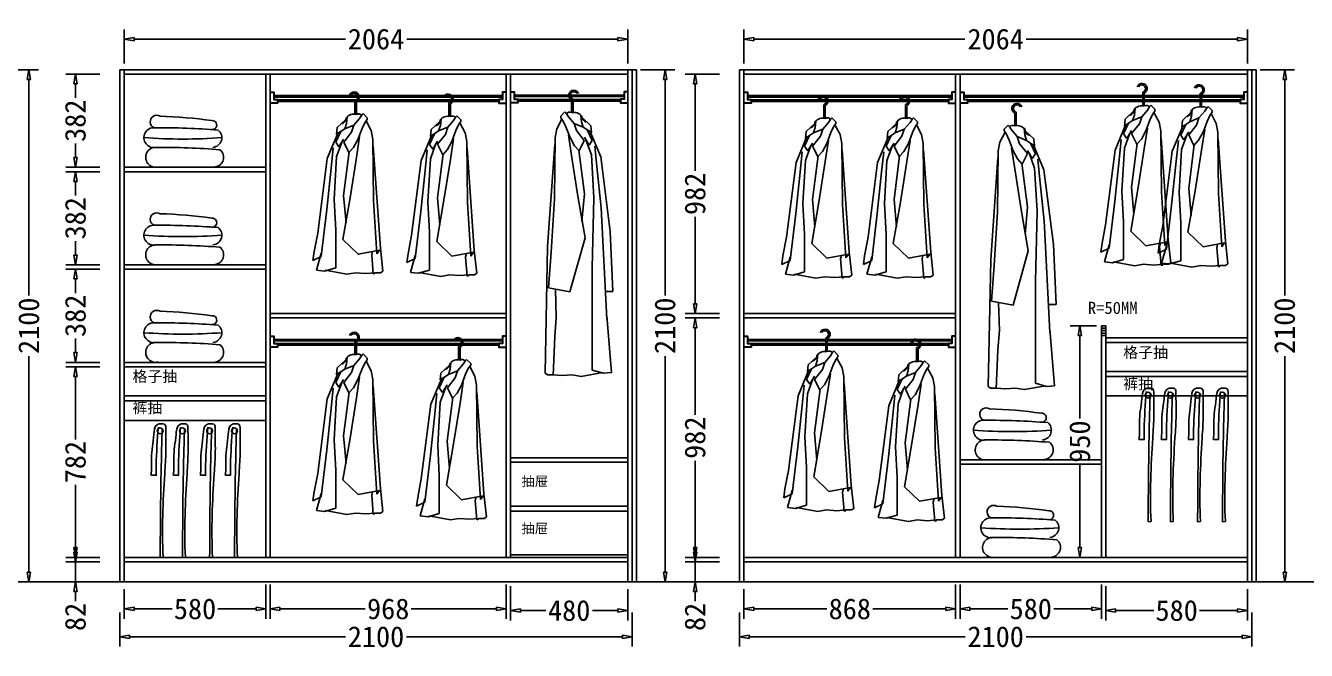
# Model space of a CAD drawing. Header units: millimetres. Extents: x 304407 to 361076, y -1262425 to -1203358.
# Drawn here: x 322080 to 327331, y -1225863 to -1223301 of the extents above; entities that cross this region are included whole.
import ezdxf

# ---------------------------------------------------------------- set-up
doc = ezdxf.new("R2010")
doc.units = ezdxf.units.MM
doc.header["$LTSCALE"] = 20
doc.layers.get('Defpoints').update_dxf_attribs({"color": 250})
for name, color, linetype in [('4', 1, 'Continuous'), ('6', 6, 'Continuous'), ('8', 8, 'Continuous'), ('LAYER10', 11, 'Continuous'), ('LAYER8', 11, 'Continuous'), ('图层3', 4, 'Continuous'), ('墙体', 40, 'Continuous')]:
    doc.layers.add(name, color=color, linetype=linetype)
doc.styles.get("Standard").update_dxf_attribs({"font": 'SimSun.ttf', "height": 85})
doc.styles.add('text', font='SimSun.ttf', dxfattribs={"height": 85})
doc.dimstyles.new('周文晶', dxfattribs={"dimtxt": 70, "dimasz": 40, "dimexe": 40, "dimexo": 30, "dimgap": 10, "dimtad": 0, "dimdec": 0, "dimtxsty": 'Standard', "dimblk": 'CLOSEDBLANK', "dimcen": 200, "dimclrd": 256, "dimclre": 256, "dimadec": 0, "dimazin": 0, "dimtfac": 1, "dimtdec": 0, "dimtmove": 0, "dimatfit": 3, "dimldrblk": 'CLOSEDBLANK', "dimfxl": 100, "dimfxlon": 1, "dimarcsym": 0})

# ---------------------------------------------------------------- blocks, each defined once
blk = doc.blocks.new('_ClosedBlank')
at = {"color": 0, "linetype": 'ByBlock', "lineweight": -2}
for p, q in [((-1, 0.17), (0, 0)), ((-1, 0.17), (-1, -0.17)), ((0, 0), (-1, -0.17))]:
    blk.add_line(p, q, dxfattribs=at)
blk = doc.blocks.new('*D774')
at = {"lineweight": -2, "transparency": 16777216}
for p, q in [((323064.6, -1225593.3), (323064.6, -1225733.3)), ((322484.6, -1225611.8), (322484.6, -1225733.3)), ((322524.6, -1225693.3), (322680.5, -1225693.3)), ((323024.6, -1225693.3), (322868.7, -1225693.3))]:
    blk.add_line(p, q, dxfattribs=at)
at = {"layer": 'Defpoints', "color": 0, "transparency": 16777216}
for p in [(323064.6, -1225481.8), (322484.6, -1225581.8), (323064.6, -1225693.3)]:
    blk.add_point(p, dxfattribs=at)
at = {"lineweight": -2, "transparency": 16777216, "xscale": 40, "yscale": 40, "zscale": 40, "rotation": 180}
blk.add_blockref('_ClosedBlank', (322484.6, -1225693.3), dxfattribs=at)
at = {"lineweight": -2, "transparency": 16777216, "xscale": 40, "yscale": 40, "zscale": 40}
blk.add_blockref('_ClosedBlank', (323064.6, -1225693.3), dxfattribs=at)
at = {"color": 0, "transparency": 16777216, "insert": (322774.6, -1225693.3), "char_height": 85, "attachment_point": 5}
blk.add_mtext('580', dxfattribs=at)
blk = doc.blocks.new('*D775')
at = {"lineweight": -2, "transparency": 16777216}
for p, q in [((323082.6, -1225593.3), (323082.6, -1225733.3)), ((324050.6, -1225593.3), (324050.6, -1225733.3)), ((323122.6, -1225693.3), (323472.1, -1225693.3)), ((324010.6, -1225693.3), (323661.1, -1225693.3))]:
    blk.add_line(p, q, dxfattribs=at)
at = {"layer": 'Defpoints', "color": 0, "transparency": 16777216}
for p in [(323082.6, -1223499.8), (324050.6, -1225481.8), (324050.6, -1225693.3)]:
    blk.add_point(p, dxfattribs=at)
at = {"lineweight": -2, "transparency": 16777216, "xscale": 40, "yscale": 40, "zscale": 40, "rotation": 180}
blk.add_blockref('_ClosedBlank', (323082.6, -1225693.3), dxfattribs=at)
at = {"lineweight": -2, "transparency": 16777216, "xscale": 40, "yscale": 40, "zscale": 40}
blk.add_blockref('_ClosedBlank', (324050.6, -1225693.3), dxfattribs=at)
at = {"color": 0, "transparency": 16777216, "insert": (323566.6, -1225693.3), "char_height": 85, "attachment_point": 5}
blk.add_mtext('968', dxfattribs=at)
blk = doc.blocks.new('*D776')
at = {"lineweight": -2, "transparency": 16777216}
for p, q in [((322484.6, -1223456.4), (322484.6, -1223316.4)), ((324548.6, -1223456.4), (324548.6, -1223316.4)), ((322524.6, -1223356.4), (323390.9, -1223356.4)), ((324508.6, -1223356.4), (323642.3, -1223356.4))]:
    blk.add_line(p, q, dxfattribs=at)
at = {"layer": 'Defpoints', "color": 0, "transparency": 16777216}
for p in [(324548.6, -1223356.4), (322484.6, -1223499.8), (324548.6, -1223499.8)]:
    blk.add_point(p, dxfattribs=at)
at = {"lineweight": -2, "transparency": 16777216, "xscale": 40, "yscale": 40, "zscale": 40, "rotation": 180}
blk.add_blockref('_ClosedBlank', (322484.6, -1223356.4), dxfattribs=at)
at = {"lineweight": -2, "transparency": 16777216, "xscale": 40, "yscale": 40, "zscale": 40}
blk.add_blockref('_ClosedBlank', (324548.6, -1223356.4), dxfattribs=at)
at = {"color": 0, "transparency": 16777216, "insert": (323516.6, -1223356.4), "char_height": 85, "attachment_point": 5}
blk.add_mtext('2064', dxfattribs=at)
blk = doc.blocks.new('*D777')
at = {"lineweight": -2, "transparency": 16777216}
for p, q in [((322466.6, -1225707.4), (322466.6, -1225847.4)), ((324566.6, -1225707.4), (324566.6, -1225847.4)), ((322506.6, -1225807.4), (323391.8, -1225807.4)), ((324526.6, -1225807.4), (323641.3, -1225807.4))]:
    blk.add_line(p, q, dxfattribs=at)
at = {"layer": 'Defpoints', "color": 0, "transparency": 16777216}
for p in [(322466.6, -1225581.8), (324566.6, -1225581.8), (324566.6, -1225807.4)]:
    blk.add_point(p, dxfattribs=at)
at = {"lineweight": -2, "transparency": 16777216, "xscale": 40, "yscale": 40, "zscale": 40, "rotation": 180}
blk.add_blockref('_ClosedBlank', (322466.6, -1225807.4), dxfattribs=at)
at = {"lineweight": -2, "transparency": 16777216, "xscale": 40, "yscale": 40, "zscale": 40}
blk.add_blockref('_ClosedBlank', (324566.6, -1225807.4), dxfattribs=at)
at = {"color": 0, "transparency": 16777216, "insert": (323516.6, -1225807.4), "char_height": 85, "attachment_point": 5}
blk.add_mtext('2100', dxfattribs=at)
blk = doc.blocks.new('*D778')
at = {"lineweight": -2, "transparency": 16777216}
for p, q in [((322284.3, -1225459.8), (322284.3, -1225419.8)), ((322384.3, -1225499.8), (322244.3, -1225499.8)), ((322284.3, -1225499.8), (322284.3, -1225581.8)), ((322384.3, -1225581.8), (322244.3, -1225581.8)), ((322284.3, -1225621.8), (322284.3, -1225661.8))]:
    blk.add_line(p, q, dxfattribs=at)
at = {"layer": 'Defpoints', "color": 0, "transparency": 16777216}
for p in [(322284.3, -1225499.8), (322484.6, -1225499.8), (322466.6, -1225581.8)]:
    blk.add_point(p, dxfattribs=at)
at = {"lineweight": -2, "transparency": 16777216, "xscale": 40, "yscale": 40, "zscale": 40}
for p, rotation in [((322284.3, -1225499.8), 270), ((322284.3, -1225581.8), 90)]:
    blk.add_blockref('_ClosedBlank', p, dxfattribs=dict(at, rotation=rotation))
at = {"color": 0, "transparency": 16777216, "insert": (322284.3, -1225725.9), "char_height": 85, "attachment_point": 5, "rotation": 90}
blk.add_mtext('82', dxfattribs=at)
blk = doc.blocks.new('*D779')
at = {"lineweight": -2, "transparency": 16777216}
for p, q in [((322384.3, -1224699.8), (322244.3, -1224699.8)), ((322284.3, -1224739.8), (322284.3, -1224997.7)), ((322284.3, -1225441.8), (322284.3, -1225183.9)), ((322384.3, -1225481.8), (322244.3, -1225481.8))]:
    blk.add_line(p, q, dxfattribs=at)
at = {"layer": 'Defpoints', "color": 0, "transparency": 16777216}
for p in [(322284.3, -1224699.8), (322484.6, -1224699.8), (322484.6, -1225481.8)]:
    blk.add_point(p, dxfattribs=at)
at = {"lineweight": -2, "transparency": 16777216, "xscale": 40, "yscale": 40, "zscale": 40}
for p, rotation in [((322284.3, -1224699.8), 90), ((322284.3, -1225481.8), 270)]:
    blk.add_blockref('_ClosedBlank', p, dxfattribs=dict(at, rotation=rotation))
at = {"color": 0, "transparency": 16777216, "insert": (322284.3, -1225090.8), "char_height": 85, "attachment_point": 5, "rotation": 90}
blk.add_mtext('782', dxfattribs=at)
blk = doc.blocks.new('*D780')
at = {"lineweight": -2, "transparency": 16777216}
for p, q in [((322384.3, -1224299.8), (322244.3, -1224299.8)), ((322284.3, -1224339.8), (322284.3, -1224397.4)), ((322284.3, -1224641.8), (322284.3, -1224584.1)), ((322384.3, -1224681.8), (322244.3, -1224681.8))]:
    blk.add_line(p, q, dxfattribs=at)
at = {"layer": 'Defpoints', "color": 0, "transparency": 16777216}
for p in [(322284.3, -1224299.8), (322484.6, -1224299.8), (322484.6, -1224681.8)]:
    blk.add_point(p, dxfattribs=at)
at = {"lineweight": -2, "transparency": 16777216, "xscale": 40, "yscale": 40, "zscale": 40}
for p, rotation in [((322284.3, -1224299.8), 90), ((322284.3, -1224681.8), 270)]:
    blk.add_blockref('_ClosedBlank', p, dxfattribs=dict(at, rotation=rotation))
at = {"color": 0, "transparency": 16777216, "insert": (322284.3, -1224490.8), "char_height": 85, "attachment_point": 5, "rotation": 90}
blk.add_mtext('382', dxfattribs=at)
blk = doc.blocks.new('*D781')
at = {"lineweight": -2, "transparency": 16777216}
for p, q in [((322384.3, -1223899.8), (322244.3, -1223899.8)), ((322284.3, -1223939.8), (322284.3, -1223997.4)), ((322284.3, -1224241.8), (322284.3, -1224184.1)), ((322384.3, -1224281.8), (322244.3, -1224281.8))]:
    blk.add_line(p, q, dxfattribs=at)
at = {"layer": 'Defpoints', "color": 0, "transparency": 16777216}
for p in [(322284.3, -1223899.8), (322484.6, -1223899.8), (322484.6, -1224281.8)]:
    blk.add_point(p, dxfattribs=at)
at = {"lineweight": -2, "transparency": 16777216, "xscale": 40, "yscale": 40, "zscale": 40}
for p, rotation in [((322284.3, -1223899.8), 90), ((322284.3, -1224281.8), 270)]:
    blk.add_blockref('_ClosedBlank', p, dxfattribs=dict(at, rotation=rotation))
at = {"color": 0, "transparency": 16777216, "insert": (322284.3, -1224090.8), "char_height": 85, "attachment_point": 5, "rotation": 90}
blk.add_mtext('382', dxfattribs=at)
blk = doc.blocks.new('*D782')
at = {"lineweight": -2, "transparency": 16777216}
for p, q in [((322384.3, -1223499.8), (322244.3, -1223499.8)), ((322284.3, -1223539.8), (322284.3, -1223597.4)), ((322284.3, -1223841.8), (322284.3, -1223784.1)), ((322384.3, -1223881.8), (322244.3, -1223881.8))]:
    blk.add_line(p, q, dxfattribs=at)
at = {"layer": 'Defpoints', "color": 0, "transparency": 16777216}
for p in [(322284.3, -1223499.8), (322484.6, -1223499.8), (322484.6, -1223881.8)]:
    blk.add_point(p, dxfattribs=at)
at = {"lineweight": -2, "transparency": 16777216, "xscale": 40, "yscale": 40, "zscale": 40}
for p, rotation in [((322284.3, -1223499.8), 90), ((322284.3, -1223881.8), 270)]:
    blk.add_blockref('_ClosedBlank', p, dxfattribs=dict(at, rotation=rotation))
at = {"color": 0, "transparency": 16777216, "insert": (322284.3, -1223690.8), "char_height": 85, "attachment_point": 5, "rotation": 90}
blk.add_mtext('382', dxfattribs=at)
blk = doc.blocks.new('*D783')
at = {"lineweight": -2, "transparency": 16777216}
for p, q in [((324601.5, -1223481.8), (324741.5, -1223481.8)), ((324701.5, -1223521.8), (324701.5, -1224407)), ((324701.5, -1225541.8), (324701.5, -1224656.5)), ((324601.5, -1225581.8), (324741.5, -1225581.8))]:
    blk.add_line(p, q, dxfattribs=at)
at = {"layer": 'Defpoints', "color": 0, "transparency": 16777216}
for p in [(324566.6, -1223481.8), (324701.5, -1223481.8), (324566.6, -1225581.8)]:
    blk.add_point(p, dxfattribs=at)
at = {"lineweight": -2, "transparency": 16777216, "xscale": 40, "yscale": 40, "zscale": 40}
for p, rotation in [((324701.5, -1223481.8), 90), ((324701.5, -1225581.8), 270)]:
    blk.add_blockref('_ClosedBlank', p, dxfattribs=dict(at, rotation=rotation))
at = {"color": 0, "transparency": 16777216, "insert": (324701.5, -1224531.8), "char_height": 85, "attachment_point": 5, "rotation": 90}
blk.add_mtext('2100', dxfattribs=at)
blk = doc.blocks.new('*D784')
at = {"lineweight": -2, "transparency": 16777216}
for p, q in [((324068.6, -1225600), (324068.6, -1225740)), ((324548.6, -1225611.8), (324548.6, -1225740)), ((324108.6, -1225700), (324213.1, -1225700)), ((324508.6, -1225700), (324404.1, -1225700))]:
    blk.add_line(p, q, dxfattribs=at)
at = {"layer": 'Defpoints', "color": 0, "transparency": 16777216}
for p in [(324068.6, -1225481.8), (324548.6, -1225581.8), (324548.6, -1225700)]:
    blk.add_point(p, dxfattribs=at)
at = {"lineweight": -2, "transparency": 16777216, "xscale": 40, "yscale": 40, "zscale": 40, "rotation": 180}
blk.add_blockref('_ClosedBlank', (324068.6, -1225700), dxfattribs=at)
at = {"lineweight": -2, "transparency": 16777216, "xscale": 40, "yscale": 40, "zscale": 40}
blk.add_blockref('_ClosedBlank', (324548.6, -1225700), dxfattribs=at)
at = {"color": 0, "transparency": 16777216, "insert": (324308.6, -1225700), "char_height": 85, "attachment_point": 5}
blk.add_mtext('480', dxfattribs=at)
blk = doc.blocks.new('*D816')
at = {"lineweight": -2, "transparency": 16777216}
for p, q in [((321993.4, -1223481.8), (322133.4, -1223481.8)), ((322093.4, -1223521.8), (322093.4, -1224407)), ((322093.4, -1225541.8), (322093.4, -1224656.5)), ((321993.4, -1225581.8), (322133.4, -1225581.8))]:
    blk.add_line(p, q, dxfattribs=at)
at = {"layer": 'Defpoints', "color": 0, "transparency": 16777216}
for p in [(321958.5, -1223481.8), (322093.4, -1223481.8), (321958.5, -1225581.8)]:
    blk.add_point(p, dxfattribs=at)
at = {"lineweight": -2, "transparency": 16777216, "xscale": 40, "yscale": 40, "zscale": 40}
for p, rotation in [((322093.4, -1223481.8), 90), ((322093.4, -1225581.8), 270)]:
    blk.add_blockref('_ClosedBlank', p, dxfattribs=dict(at, rotation=rotation))
at = {"color": 0, "transparency": 16777216, "insert": (322093.4, -1224531.8), "char_height": 85, "attachment_point": 5, "rotation": 90}
blk.add_mtext('2100', dxfattribs=at)
blk = doc.blocks.new('*D818')
at = {"lineweight": -2, "transparency": 16777216}
for p, q in [((325893, -1225593.3), (325893, -1225733.3)), ((325025, -1225611.8), (325025, -1225733.3)), ((325065, -1225693.3), (325364.5, -1225693.3)), ((325853, -1225693.3), (325553.5, -1225693.3))]:
    blk.add_line(p, q, dxfattribs=at)
at = {"layer": 'Defpoints', "color": 0, "transparency": 16777216}
for p in [(325893, -1225481.8), (325025, -1225581.8), (325893, -1225693.3)]:
    blk.add_point(p, dxfattribs=at)
at = {"lineweight": -2, "transparency": 16777216, "xscale": 40, "yscale": 40, "zscale": 40, "rotation": 180}
blk.add_blockref('_ClosedBlank', (325025, -1225693.3), dxfattribs=at)
at = {"lineweight": -2, "transparency": 16777216, "xscale": 40, "yscale": 40, "zscale": 40}
blk.add_blockref('_ClosedBlank', (325893, -1225693.3), dxfattribs=at)
at = {"color": 0, "transparency": 16777216, "insert": (325459, -1225693.3), "char_height": 85, "attachment_point": 5}
blk.add_mtext('868', dxfattribs=at)
blk = doc.blocks.new('*D819')
at = {"lineweight": -2, "transparency": 16777216}
for p, q in [((325911, -1225593.3), (325911, -1225733.3)), ((326491, -1225593.3), (326491, -1225733.3)), ((325951, -1225693.3), (326106.9, -1225693.3)), ((326451, -1225693.3), (326295.1, -1225693.3))]:
    blk.add_line(p, q, dxfattribs=at)
at = {"layer": 'Defpoints', "color": 0, "transparency": 16777216}
for p in [(325911, -1223499.8), (326491, -1225481.8), (326491, -1225693.3)]:
    blk.add_point(p, dxfattribs=at)
at = {"lineweight": -2, "transparency": 16777216, "xscale": 40, "yscale": 40, "zscale": 40, "rotation": 180}
blk.add_blockref('_ClosedBlank', (325911, -1225693.3), dxfattribs=at)
at = {"lineweight": -2, "transparency": 16777216, "xscale": 40, "yscale": 40, "zscale": 40}
blk.add_blockref('_ClosedBlank', (326491, -1225693.3), dxfattribs=at)
at = {"color": 0, "transparency": 16777216, "insert": (326201, -1225693.3), "char_height": 85, "attachment_point": 5}
blk.add_mtext('580', dxfattribs=at)
blk = doc.blocks.new('*D820')
at = {"lineweight": -2, "transparency": 16777216}
for p, q in [((325025, -1223456.4), (325025, -1223316.4)), ((327089, -1223456.4), (327089, -1223316.4)), ((325065, -1223356.4), (325931.3, -1223356.4)), ((327049, -1223356.4), (326182.7, -1223356.4))]:
    blk.add_line(p, q, dxfattribs=at)
at = {"layer": 'Defpoints', "color": 0, "transparency": 16777216}
for p in [(327089, -1223356.4), (325025, -1223499.8), (327089, -1223499.8)]:
    blk.add_point(p, dxfattribs=at)
at = {"lineweight": -2, "transparency": 16777216, "xscale": 40, "yscale": 40, "zscale": 40, "rotation": 180}
blk.add_blockref('_ClosedBlank', (325025, -1223356.4), dxfattribs=at)
at = {"lineweight": -2, "transparency": 16777216, "xscale": 40, "yscale": 40, "zscale": 40}
blk.add_blockref('_ClosedBlank', (327089, -1223356.4), dxfattribs=at)
at = {"color": 0, "transparency": 16777216, "insert": (326057, -1223356.4), "char_height": 85, "attachment_point": 5}
blk.add_mtext('2064', dxfattribs=at)
blk = doc.blocks.new('*D821')
at = {"lineweight": -2, "transparency": 16777216}
for p, q in [((325007, -1225707.4), (325007, -1225847.4)), ((327107, -1225707.4), (327107, -1225847.4)), ((325047, -1225807.4), (325932.2, -1225807.4)), ((327067, -1225807.4), (326181.7, -1225807.4))]:
    blk.add_line(p, q, dxfattribs=at)
at = {"layer": 'Defpoints', "color": 0, "transparency": 16777216}
for p in [(325007, -1225581.8), (327107, -1225581.8), (327107, -1225807.4)]:
    blk.add_point(p, dxfattribs=at)
at = {"lineweight": -2, "transparency": 16777216, "xscale": 40, "yscale": 40, "zscale": 40, "rotation": 180}
blk.add_blockref('_ClosedBlank', (325007, -1225807.4), dxfattribs=at)
at = {"lineweight": -2, "transparency": 16777216, "xscale": 40, "yscale": 40, "zscale": 40}
blk.add_blockref('_ClosedBlank', (327107, -1225807.4), dxfattribs=at)
at = {"color": 0, "transparency": 16777216, "insert": (326057, -1225807.4), "char_height": 85, "attachment_point": 5}
blk.add_mtext('2100', dxfattribs=at)
blk = doc.blocks.new('*D822')
at = {"lineweight": -2, "transparency": 16777216}
for p, q in [((324824.7, -1225459.8), (324824.7, -1225419.8)), ((324924.7, -1225499.8), (324784.7, -1225499.8)), ((324824.7, -1225499.8), (324824.7, -1225581.8)), ((324924.7, -1225581.8), (324784.7, -1225581.8)), ((324824.7, -1225621.8), (324824.7, -1225661.8))]:
    blk.add_line(p, q, dxfattribs=at)
at = {"layer": 'Defpoints', "color": 0, "transparency": 16777216}
for p in [(324824.7, -1225499.8), (325025, -1225499.8), (325007, -1225581.8)]:
    blk.add_point(p, dxfattribs=at)
at = {"lineweight": -2, "transparency": 16777216, "xscale": 40, "yscale": 40, "zscale": 40}
for p, rotation in [((324824.7, -1225499.8), 270), ((324824.7, -1225581.8), 90)]:
    blk.add_blockref('_ClosedBlank', p, dxfattribs=dict(at, rotation=rotation))
at = {"color": 0, "transparency": 16777216, "insert": (324824.7, -1225725.9), "char_height": 85, "attachment_point": 5, "rotation": 90}
blk.add_mtext('82', dxfattribs=at)
blk = doc.blocks.new('*D823')
at = {"lineweight": -2, "transparency": 16777216}
for p, q in [((324924.7, -1224499.8), (324784.7, -1224499.8)), ((324824.7, -1224539.8), (324824.7, -1224896.5)), ((324824.7, -1225441.8), (324824.7, -1225085.1)), ((324924.7, -1225481.8), (324784.7, -1225481.8))]:
    blk.add_line(p, q, dxfattribs=at)
at = {"layer": 'Defpoints', "color": 0, "transparency": 16777216}
for p in [(324824.7, -1224499.8), (325025, -1224499.8), (325025, -1225481.8)]:
    blk.add_point(p, dxfattribs=at)
at = {"lineweight": -2, "transparency": 16777216, "xscale": 40, "yscale": 40, "zscale": 40}
for p, rotation in [((324824.7, -1224499.8), 90), ((324824.7, -1225481.8), 270)]:
    blk.add_blockref('_ClosedBlank', p, dxfattribs=dict(at, rotation=rotation))
at = {"color": 0, "transparency": 16777216, "insert": (324824.7, -1224990.8), "char_height": 85, "attachment_point": 5, "rotation": 90}
blk.add_mtext('982', dxfattribs=at)
blk = doc.blocks.new('*D824')
at = {"lineweight": -2, "transparency": 16777216}
for p, q in [((324924.7, -1223499.8), (324784.7, -1223499.8)), ((324824.7, -1223539.8), (324824.7, -1223896.5)), ((324824.7, -1224441.8), (324824.7, -1224085.1)), ((324924.7, -1224481.8), (324784.7, -1224481.8))]:
    blk.add_line(p, q, dxfattribs=at)
at = {"layer": 'Defpoints', "color": 0, "transparency": 16777216}
for p in [(324824.7, -1223499.8), (325025, -1223499.8), (325025, -1224481.8)]:
    blk.add_point(p, dxfattribs=at)
at = {"lineweight": -2, "transparency": 16777216, "xscale": 40, "yscale": 40, "zscale": 40}
for p, rotation in [((324824.7, -1223499.8), 90), ((324824.7, -1224481.8), 270)]:
    blk.add_blockref('_ClosedBlank', p, dxfattribs=dict(at, rotation=rotation))
at = {"color": 0, "transparency": 16777216, "insert": (324824.7, -1223990.8), "char_height": 85, "attachment_point": 5, "rotation": 90}
blk.add_mtext('982', dxfattribs=at)
blk = doc.blocks.new('*D825')
at = {"lineweight": -2, "transparency": 16777216}
for p, q in [((327141.9, -1223481.8), (327281.9, -1223481.8)), ((327241.9, -1223521.8), (327241.9, -1224407)), ((327241.9, -1225541.8), (327241.9, -1224656.5)), ((327141.9, -1225581.8), (327281.9, -1225581.8))]:
    blk.add_line(p, q, dxfattribs=at)
at = {"layer": 'Defpoints', "color": 0, "transparency": 16777216}
for p in [(327107, -1223481.8), (327241.9, -1223481.8), (327107, -1225581.8)]:
    blk.add_point(p, dxfattribs=at)
at = {"lineweight": -2, "transparency": 16777216, "xscale": 40, "yscale": 40, "zscale": 40}
for p, rotation in [((327241.9, -1223481.8), 90), ((327241.9, -1225581.8), 270)]:
    blk.add_blockref('_ClosedBlank', p, dxfattribs=dict(at, rotation=rotation))
at = {"color": 0, "transparency": 16777216, "insert": (327241.9, -1224531.8), "char_height": 85, "attachment_point": 5, "rotation": 90}
blk.add_mtext('2100', dxfattribs=at)
blk = doc.blocks.new('*D826')
at = {"lineweight": -2, "transparency": 16777216}
for p, q in [((326470, -1224531.8), (326362, -1224531.8)), ((326402, -1224571.8), (326402, -1224911.8)), ((326402, -1225441.8), (326402, -1225101.8)), ((326461, -1225481.8), (326362, -1225481.8))]:
    blk.add_line(p, q, dxfattribs=at)
at = {"layer": 'Defpoints', "color": 0, "transparency": 16777216}
for p in [(326500, -1224531.8), (326402, -1225481.8), (326491, -1225481.8)]:
    blk.add_point(p, dxfattribs=at)
at = {"lineweight": -2, "transparency": 16777216, "xscale": 40, "yscale": 40, "zscale": 40}
for p, rotation in [((326402, -1224531.8), 90), ((326402, -1225481.8), 270)]:
    blk.add_blockref('_ClosedBlank', p, dxfattribs=dict(at, rotation=rotation))
at = {"color": 0, "transparency": 16777216, "insert": (326402, -1225006.8), "char_height": 85, "attachment_point": 5, "rotation": 90}
blk.add_mtext('950', dxfattribs=at)
blk = doc.blocks.new('*D827')
at = {"lineweight": -2, "transparency": 16777216}
for p, q in [((326509, -1225600), (326509, -1225740)), ((327089, -1225611.8), (327089, -1225740)), ((326549, -1225700), (326704.9, -1225700)), ((327049, -1225700), (326893.1, -1225700))]:
    blk.add_line(p, q, dxfattribs=at)
at = {"layer": 'Defpoints', "color": 0, "transparency": 16777216}
for p in [(326509, -1225481.8), (327089, -1225581.8), (327089, -1225700)]:
    blk.add_point(p, dxfattribs=at)
at = {"lineweight": -2, "transparency": 16777216, "xscale": 40, "yscale": 40, "zscale": 40, "rotation": 180}
blk.add_blockref('_ClosedBlank', (326509, -1225700), dxfattribs=at)
at = {"lineweight": -2, "transparency": 16777216, "xscale": 40, "yscale": 40, "zscale": 40}
blk.add_blockref('_ClosedBlank', (327089, -1225700), dxfattribs=at)
at = {"color": 0, "transparency": 16777216, "insert": (326799, -1225700), "char_height": 85, "attachment_point": 5}
blk.add_mtext('580', dxfattribs=at)
blk = doc.blocks.new('A$C1C5764E0')
at = {"layer": '8'}
for p, q in [((172.3, 708.4), (172.3, 657.4)), ((178.3, 708.4), (178.3, 657.4)), ((135.3, 635.3), (99.9, 601.9)), ((137.4, 618.5), (140.1, 644.9)), ((167.9, 611.6), (191.5, 639.3)), ((191.5, 639.3), (201.2, 654.6)), ((201.2, 654.6), (205.3, 658.7)), ((205.3, 658.7), (222, 642.1)), ((222, 635.2), (213.6, 624.1)), ((222, 642.1), (222, 635.2)), ((103, 580.9), (58.4, 475.1)), ((113.7, 585.2), (93.2, 541.7)), ((99.9, 601.9), (97.1, 574.2)), ((97.1, 574.2), (130.4, 596.4)), ((126.3, 542.3), (158.2, 582.5)), ((130.4, 596.4), (137.4, 618.5)), ((130.4, 596.4), (167.9, 611.6)), ((158.2, 582.5), (167.9, 611.6)), ((201.2, 597.8), (184.5, 553.4)), ((213.6, 624.1), (201.2, 597.8)), ((217.8, 629.6), (238.6, 589.4)), ((238.6, 589.4), (245.5, 553.4)), ((93.2, 541.7), (106.3, 522.1)), ((96.5, 482.8), (119.4, 544.9)), ((106.3, 522.1), (125.9, 554.7)), ((147.1, 499.3), (126.3, 542.3)), ((184.5, 553.4), (166.5, 520.1)), ((178.3, 479.5), (191.3, 564.6)), ((245.5, 553.4), (248.3, 302.5)), ((276.4, 106.8), (247, 525.3)), ((58.4, 475.1), (19.5, 168.8)), ((75, 435), (83.4, 518.8)), ((86.6, 306.3), (96.5, 482.8)), ((148.8, 502.4), (125.9, 322.6)), ((166.5, 520.1), (147.1, 499.3)), ((152.1, 312.8), (178.3, 479.5)), ((57, 265.8), (75, 435)), ((125.9, 322.6), (135.7, 211.4)), ((34.3, 73.1), (57, 265.8)), ((93.2, 180.9), (86.6, 306.3)), ((122.6, 142.8), (152.1, 312.8)), ((248.3, 302.5), (262.2, 83.5)), ((19.5, 168.8), (4.8, 92.7)), ((93.2, 26.2), (93.2, 180.9)), ((184.8, 82.8), (122.6, 142.8)), ((286.7, 13.1), (276.4, 106.8)), ((4.8, 92.7), (0, 56.7)), ((0, 56.7), (34.3, 73.1)), ((34.3, 86.2), (14.7, 16.3)), ((273.1, 99.1), (184.8, 82.8)), ((244.2, 93.8), (240.9, 79.6)), ((240.9, 79.6), (247.4, 1.1)), ((262.2, 83.5), (273.1, 99.1)), ((14.7, 16.3), (47.4, 13.1)), ((47.4, 13.1), (93.2, 26.2)), ((50.7, 16.3), (139, 0)), ((139, 0), (175, 6.5)), ((175, 6.5), (217.5, 3.3)), ((217.5, 3.3), (253.5, 6.5)), ((247.4, 1.1), (254, 3.3)), ((253.5, 6.5), (276.9, 6.5)), ((276.9, 6.5), (286.7, 13.1))]:
    blk.add_line(p, q, dxfattribs=at)
for centre, radius, start, end in [((168.9, 727.1), 20.9, 296.6338, 159.5285), ((168.9, 727.1), 14.9, 296.6338, 150.6175), ((175.9, 709.9), 3.91, 94.6712, 201.9626), ((110.9, 641.2), 25.1, 286.2636, 2.0248), ((168.9, 613.1), 43.9, 77.6993, 138.5966), ((186.2, 639.8), 18, 42.48, 116.3392)]:
    blk.add_arc(centre, radius, start, end, dxfattribs=at)
blk = doc.blocks.new('A$C4F477F88')
at = {"layer": 'LAYER10'}
blk.add_blockref('A$C1C5764E0', (0, 0), dxfattribs=at)
blk = doc.blocks.new('A$C5E603B19')
at = {"layer": 'LAYER8'}
blk.add_blockref('A$C4F477F88', (0, 0), dxfattribs=at)
blk = doc.blocks.new('A$C1B0A679D')
at = {"layer": '图层3'}
blk.add_blockref('A$C5E603B19', (0, 0), dxfattribs=at)
blk = doc.blocks.new('A$C52EB379C')
at = {"layer": '8'}
for p, q in [((163.3, 1134.6), (163.3, 1083.5)), ((169.3, 1134.6), (169.3, 1083.5)), ((126.4, 1061.5), (91, 1028.1)), ((128.4, 1044.7), (131.2, 1071)), ((159, 1037.8), (182.5, 1065.5)), ((182.5, 1065.5), (192.3, 1080.7)), ((192.3, 1080.7), (196.4, 1084.9)), ((204.7, 1050.2), (192.3, 1023.9)), ((196.4, 1084.9), (213.1, 1068.3)), ((213.1, 1061.3), (204.7, 1050.2)), ((208.9, 1055.8), (229.7, 1015.6)), ((213.1, 1068.3), (213.1, 1061.3)), ((94.1, 1007.1), (49.5, 901.3)), ((104.8, 1011.4), (84.3, 967.8)), ((91, 1028.1), (88.2, 1000.3)), ((88.2, 1000.3), (121.5, 1022.5)), ((117.4, 968.5), (149.3, 1008.7)), ((121.5, 1022.5), (128.4, 1044.7)), ((121.5, 1022.5), (159, 1037.8)), ((149.3, 1008.7), (159, 1037.8)), ((192.3, 1023.9), (175.6, 979.5)), ((229.7, 1015.6), (236.6, 979.5)), ((84.3, 967.8), (97.4, 948.2)), ((87.6, 909), (110.5, 971.1)), ((97.4, 948.2), (117, 980.9)), ((138.2, 925.5), (117.4, 968.5)), ((157.6, 946.3), (138.2, 925.5)), ((175.6, 979.5), (157.6, 946.3)), ((169.3, 905.7), (182.4, 990.7)), ((236.6, 979.5), (239.4, 728.7)), ((267.5, 533), (238.1, 951.5)), ((49.5, 901.3), (10.6, 595)), ((66.1, 861.1), (74.5, 944.9)), ((77.7, 732.4), (87.6, 909)), ((139.9, 928.6), (117, 748.8)), ((143.2, 738.9), (169.3, 905.7)), ((48.1, 692), (66.1, 861.1)), ((113.7, 568.9), (143.2, 738.9)), ((117, 748.8), (126.8, 637.6)), ((25.4, 235.4), (48.1, 692)), ((84.3, 444.7), (77.7, 732.4)), ((239.4, 728.7), (253.3, 509.7)), ((10.6, 595), (0, 349)), ((175.9, 346.6), (113.7, 568.9)), ((277.8, 13.1), (267.5, 533)), ((253.3, 509.7), (264.2, 362.9)), ((84.3, 26.2), (84.3, 444.7)), ((0, 349), (31, 349)), ((264.2, 362.9), (175.9, 346.6)), ((235.3, 357.6), (232, 242)), ((25.4, 248.5), (5.8, 16.3)), ((232, 242), (238.5, 163.5)), ((238.5, 163.5), (245.1, 3.3)), ((5.8, 16.3), (38.5, 13.1)), ((38.5, 13.1), (84.3, 26.2)), ((41.7, 16.3), (130.1, 0)), ((130.1, 0), (166.1, 6.5)), ((166.1, 6.5), (208.6, 3.3)), ((208.6, 3.3), (244.6, 6.5)), ((244.6, 6.5), (268, 6.5)), ((268, 6.5), (277.8, 13.1))]:
    blk.add_line(p, q, dxfattribs=at)
for centre, radius, start, end in [((160, 1153.2), 20.9, 296.6338, 159.5285), ((160, 1153.2), 14.9, 296.6338, 150.6175), ((167, 1136), 3.91, 94.6712, 201.9626), ((102, 1067.4), 25.1, 286.2636, 2.0248), ((160, 1039.2), 43.9, 77.6993, 138.5966), ((177.3, 1066), 18, 42.48, 116.3392)]:
    blk.add_arc(centre, radius, start, end, dxfattribs=at)
blk = doc.blocks.new('A$C05785CA5')
at = {"layer": 'LAYER10'}
blk.add_blockref('A$C52EB379C', (0, 0), dxfattribs=at)
blk = doc.blocks.new('A$C100967EE')
at = {"layer": 'LAYER10'}
blk.add_blockref('A$C05785CA5', (0, 0), dxfattribs=at)
blk = doc.blocks.new('A$C65D30603')
at = {"layer": 'LAYER8'}
blk.add_blockref('A$C100967EE', (0, 0), dxfattribs=at)
blk = doc.blocks.new('A$C50CE712E')
at = {"layer": '图层3'}
blk.add_blockref('A$C65D30603', (0, 0), dxfattribs=at)
blk = doc.blocks.new('A$C11F00F61')
at = {"color": 8}
blk.add_line((48.2, 0), (290.3, 1.2), dxfattribs=at)
at = {"layer": '墙体', "color": 8}
for centre, radius, start, end in [((52.6, 186.6), 26.7, 59.8021, 244.0801), ((41, 121.6), 41, 86.0834, 284.0988), ((53.8, -3125.6), 3288.1, 85.6244, 90.1755), ((9.8, -1698.7), 1909.1, 81.8981, 88.3112), ((280.3, 173), 18.4, 260.1551, 94.4157), ((159.2, 2329.1), 2213.2, 265.8756, 274.159), ((279.7, 121.7), 40, 274.9406, 51.3165), ((48.2, 41), 41, 86.0834, 284.0988), ((61, -3206.2), 3288.1, 85.6244, 90.1755), ((286.9, 41.1), 40, 274.9406, 51.3165)]:
    blk.add_arc(centre, radius, start, end, dxfattribs=at)
blk = doc.blocks.new('A$C3B9601DC')
at = {"layer": '4', "color": 8}
blk.add_line((62, 1.5), (47.4, 0), dxfattribs=at)
for points, knots in [([(62, 1.5), (55.4, 144.3), (62.8, 324.3), (78.7, 548.8), (75.2, 622.1), (75.7, 684.6), (46.8, 686.9), (17.9, 676.1), (12.7, 599.8), (-1.5, 524.3), (4.4, 450.4), (0, 421.8)], [0, 0, 0, 0, 428.516837, 544.203019, 664.137455, 677.621305, 701.749401, 722.125787, 770.743064, 895.133582, 980.731534, 980.731534, 980.731534, 980.731534]), ([(37.8, 667.5), (32.8, 603.2), (26.4, 521.3), (26.8, 439.3), (26.9, 421.8)], [0, 0, 0, 0, 193.394932, 246.046188, 246.046188, 246.046188, 246.046188])]:
    blk.add_open_spline(points, degree=3, knots=knots, dxfattribs=at)
blk.add_spline([(57.6, 658.7), (53.2, 497.8), (47.4, 0)], degree=3, dxfattribs=at)
blk.add_open_spline([(1.4, 421.8), (10.7, 421.8), (19.9, 421.8), (29.2, 421.8)], degree=3, dxfattribs=at)
at = {"layer": '6', "color": 8}
blk.add_circle((47.2, 648.9), 15, dxfattribs=at)
blk = doc.blocks.new('edr334343')
at = {"layer": '6', "color": 8, "xscale": 0.7999999999301508, "yscale": 0.7999999999301508, "zscale": 0.7999999999301508}
for p in [(311012.9, -1202094.7), (311104.2, -1202094.7), (311215.5, -1202094.7), (311317.6, -1202094.7)]:
    blk.add_blockref('A$C3B9601DC', p, dxfattribs=at)

msp = doc.modelspace()

# ---------------------------------------------------------------- linework, layer by layer
for p, q in [((322466.6, -1225581.8), (322466.6, -1223481.8)), ((322466.6, -1223481.8), (324566.6, -1223481.8)), ((322484.6, -1225581.8), (322484.6, -1223481.8)), ((324548.6, -1223481.8), (324548.6, -1225581.8)), ((324566.6, -1223481.8), (324566.6, -1225581.8)), ((324584.6, -1223481.8), (324566.6, -1223481.8)), ((324584.6, -1225581.8), (324584.6, -1223481.8)), ((325007, -1225581.8), (325007, -1223481.8)), ((325007, -1223481.8), (327107, -1223481.8)), ((325025, -1225581.8), (325025, -1223481.8)), ((327089, -1223481.8), (327089, -1225581.8)), ((327107, -1223481.8), (327107, -1225581.8)), ((327125, -1223481.8), (327107, -1223481.8)), ((327125, -1225581.8), (327125, -1223481.8)), ((322484.6, -1223499.8), (324548.6, -1223499.8)), ((323064.6, -1225481.8), (323064.6, -1223499.8)), ((323082.6, -1225481.8), (323082.6, -1223499.8)), ((324050.6, -1223499.8), (324050.6, -1225481.8)), ((324068.6, -1223499.8), (324068.6, -1225481.8)), ((325025, -1223499.8), (327089, -1223499.8)), ((325893, -1225481.8), (325893, -1223499.8)), ((325911, -1225481.8), (325911, -1223499.8)), ((322484.6, -1223881.8), (323064.6, -1223881.8)), ((322484.6, -1223899.8), (323064.6, -1223899.8)), ((322484.6, -1224281.8), (323064.6, -1224281.8)), ((322484.6, -1224299.8), (323064.6, -1224299.8)), ((324050.6, -1224481.8), (323082.6, -1224481.8)), ((325893, -1224481.8), (325025, -1224481.8)), ((324050.6, -1224499.8), (323082.6, -1224499.8)), ((325893, -1224499.8), (325025, -1224499.8)), ((326491, -1224531.8), (326491, -1225481.8)), ((326509, -1224531.8), (326491, -1224531.8)), ((326509, -1224541.8), (326491, -1224541.8)), ((326509, -1224531.8), (326509, -1225481.8)), ((326509, -1224551.8), (326491, -1224551.8)), ((326509, -1224561.8), (326491, -1224561.8)), ((326509, -1224571.8), (326491, -1224571.8)), ((327089, -1224581.8), (326509, -1224581.8)), ((327089, -1224599.8), (326509, -1224599.8)), ((322484.6, -1224681.8), (323064.6, -1224681.8)), ((322484.6, -1224699.8), (323064.6, -1224699.8)), ((327089, -1224719.8), (326509, -1224719.8)), ((327089, -1224739.8), (326509, -1224739.8)), ((322484.6, -1224819.8), (323064.6, -1224819.8)), ((322484.6, -1224839.8), (323064.6, -1224839.8)), ((327089, -1224819.8), (326509, -1224819.8)), ((322484.6, -1224919.8), (323064.6, -1224919.8)), ((324068.6, -1225073.8), (324548.6, -1225073.8)), ((324068.6, -1225091.8), (324548.6, -1225091.8)), ((326491, -1225081.8), (325911, -1225081.8)), ((326491, -1225099.8), (325911, -1225099.8)), ((324068.6, -1225271.8), (324548.6, -1225271.8)), ((324068.6, -1225291.8), (324548.6, -1225291.8)), ((322484.6, -1225481.8), (324548.6, -1225481.8)), ((324068.6, -1225471.8), (324548.6, -1225471.8)), ((324068.6, -1225481.8), (324448.6, -1225481.8)), ((325025, -1225481.8), (327089, -1225481.8)), ((322484.6, -1225499.8), (324548.6, -1225499.8)), ((325025, -1225499.8), (327089, -1225499.8)), ((322466.6, -1225581.8), (324566.6, -1225581.8)), ((324566.6, -1225581.8), (324584.6, -1225581.8)), ((325007, -1225581.8), (327107, -1225581.8)), ((327107, -1225581.8), (327125, -1225581.8))]:
    msp.add_line(p, q)
at = {"color": 8}
msp.add_line((361075.9, -1225581.8), (304407.4, -1225581.8), dxfattribs=at)
msp.add_line((361075.9, -1225581.8), (304407.4, -1225581.8), dxfattribs=at)
at = {"lineweight": 30}
for points in [[(323082.6, -1223574.1), (323097.6, -1223574.1), (323097.6, -1223604.1), (323112.6, -1223604.1), (323112.6, -1223619.1), (323082.6, -1223619.1)], [(324035.6, -1223589.1), (323097.6, -1223589.1)], [(324035.6, -1223593.7), (323097.6, -1223593.7)], [(324050.6, -1223574.1), (324035.6, -1223574.1), (324035.6, -1223604.1), (324020.6, -1223604.1), (324020.6, -1223619.1), (324050.6, -1223619.1)], [(324068.6, -1223572.4), (324083.6, -1223572.4), (324083.6, -1223602.4), (324098.6, -1223602.4), (324098.6, -1223617.4), (324068.6, -1223617.4)], [(324533.6, -1223587.4), (324083.6, -1223587.4)], [(324533.6, -1223592), (324083.6, -1223592)], [(324548.6, -1223572.4), (324533.6, -1223572.4), (324533.6, -1223602.4), (324518.6, -1223602.4), (324518.6, -1223617.4), (324548.6, -1223617.4)], [(325025, -1223574.1), (325040, -1223574.1), (325040, -1223604.1), (325055, -1223604.1), (325055, -1223619.1), (325025, -1223619.1)], [(325878, -1223589.1), (325040, -1223589.1)], [(325878, -1223593.7), (325040, -1223593.7)], [(325893, -1223574.1), (325878, -1223574.1), (325878, -1223604.1), (325863, -1223604.1), (325863, -1223619.1), (325893, -1223619.1)], [(325911, -1223574.1), (325926, -1223574.1), (325926, -1223604.1), (325941, -1223604.1), (325941, -1223619.1), (325911, -1223619.1)], [(327074, -1223589.1), (325926, -1223589.1)], [(327074, -1223593.7), (325926, -1223593.7)], [(327089, -1223574.1), (327074, -1223574.1), (327074, -1223604.1), (327059, -1223604.1), (327059, -1223619.1), (327089, -1223619.1)], [(324020.6, -1223606.2), (323112.6, -1223606.2)], [(324020.6, -1223611.6), (323112.6, -1223611.6)], [(324518.6, -1223604.5), (324098.6, -1223604.5)], [(324518.6, -1223609.9), (324098.6, -1223609.9)], [(325863, -1223606.2), (325055, -1223606.2)], [(325863, -1223611.6), (325055, -1223611.6)], [(327059, -1223606.2), (325941, -1223606.2)], [(327059, -1223611.6), (325941, -1223611.6)], [(323082.6, -1224574.1), (323097.6, -1224574.1), (323097.6, -1224604.1), (323112.6, -1224604.1), (323112.6, -1224619.1), (323082.6, -1224619.1)], [(324035.6, -1224589.1), (323097.6, -1224589.1)], [(324035.6, -1224593.7), (323097.6, -1224593.7)], [(324050.6, -1224574.1), (324035.6, -1224574.1), (324035.6, -1224604.1), (324020.6, -1224604.1), (324020.6, -1224619.1), (324050.6, -1224619.1)], [(325025, -1224574.1), (325040, -1224574.1), (325040, -1224604.1), (325055, -1224604.1), (325055, -1224619.1), (325025, -1224619.1)], [(325878, -1224589.1), (325040, -1224589.1)], [(325878, -1224593.7), (325040, -1224593.7)], [(325893, -1224574.1), (325878, -1224574.1), (325878, -1224604.1), (325863, -1224604.1), (325863, -1224619.1), (325893, -1224619.1)], [(324020.6, -1224606.2), (323112.6, -1224606.2)], [(324020.6, -1224611.6), (323112.6, -1224611.6)], [(325863, -1224606.2), (325055, -1224606.2)], [(325863, -1224611.6), (325055, -1224611.6)]]:
    msp.add_lwpolyline(points, dxfattribs=at)

# ---------------------------------------------------------------- block references
for name, p in [('A$C1B0A679D', (326488.2, -1224286.1)), ('A$C1B0A679D', (326722.6, -1224291.1)), ('A$C1B0A679D', (323258, -1224320.5)), ('A$C1B0A679D', (323643, -1224329.3)), ('A$C1B0A679D', (325180.3, -1224337)), ('A$C1B0A679D', (325514.6, -1224337)), ('A$C11F00F61', (322565, -1223881.8)), ('A$C11F00F61', (322565, -1224281.8)), ('A$C11F00F61', (322565, -1224681.8)), ('A$C1B0A679D', (325188.5, -1225293.8)), ('A$C1B0A679D', (323258, -1225306.2)), ('A$C1B0A679D', (323682.8, -1225328.2)), ('A$C1B0A679D', (325560.4, -1225334.6)), ('edr334343', (15631.5, -23240.9)), ('A$C11F00F61', (325965.9, -1225081.8)), ('edr334343', (11581.1, -23387.1)), ('A$C11F00F61', (325996.1, -1225481.8))]:
    msp.add_blockref(name, p)
at = {"xscale": -1}
for p in [(324487.7, -1224739.7), (326304.4, -1224793.8)]:
    msp.add_blockref('A$C50CE712E', p, dxfattribs=at)

# ---------------------------------------------------------------- texts
at = {"attachment_point": 1, "style": 'text'}
for s, insert, char_height, width in [('R=50MM', (326434.8, -1224433.3), 50, 419.038), ('格子抽', (326579.8, -1224618.5), 45, 293.784), ('格子抽', (322518, -1224716.7), 45, 293.784), ('裤抽', (326579.8, -1224746.9), 45, 293.784), ('裤抽', (322518, -1224845.1), 45, 293.784), ('抽屉', (324112.9, -1225149.5), 40, 305.609), ('抽屉', (324112.9, -1225342.8), 40, 305.609)]:
    msp.add_mtext(s, dxfattribs=dict(at, insert=insert, char_height=char_height, width=width))

# ---------------------------------------------------------------- dimensions: what is measured, and where the dimension line sits
for base, p1, p2, picture, middle in [((324548.6, -1223356.4), (322484.6, -1223499.8), (324548.6, -1223499.8), '*D776', (323516.6, -1223356.4)), ((327089, -1223356.4), (325025, -1223499.8), (327089, -1223499.8), '*D820', (326057, -1223356.4)), ((324050.6, -1225693.3), (323082.6, -1223499.8), (324050.6, -1225481.8), '*D775', (323566.6, -1225693.3)), ((326491, -1225693.3), (325911, -1223499.8), (326491, -1225481.8), '*D819', (326201, -1225693.3)), ((323064.6, -1225693.3), (322484.6, -1225581.8), (323064.6, -1225481.8), '*D774', (322774.6, -1225693.3)), ((324548.6, -1225700), (324068.6, -1225481.8), (324548.6, -1225581.8), '*D784', (324308.6, -1225700)), ((325893, -1225693.3), (325025, -1225581.8), (325893, -1225481.8), '*D818', (325459, -1225693.3)), ((327089, -1225700), (326509, -1225481.8), (327089, -1225581.8), '*D827', (326799, -1225700)), ((324566.6, -1225807.4), (322466.6, -1225581.8), (324566.6, -1225581.8), '*D777', (323516.6, -1225807.4)), ((327107, -1225807.4), (325007, -1225581.8), (327107, -1225581.8), '*D821', (326057, -1225807.4))]:
    dim = msp.add_linear_dim(base=base, p1=p1, p2=p2, dimstyle='周文晶')
    dim.commit()
    dim.dimension.update_dxf_attribs({"geometry": picture, "text_midpoint": middle})
for base, p1, p2, angle, picture, middle in [((322093.4, -1223481.8), (321958.5, -1225581.8), (321958.5, -1223481.8), 90, '*D816', (322093.4, -1224531.8)), ((324701.5, -1223481.8), (324566.6, -1225581.8), (324566.6, -1223481.8), 90, '*D783', (324701.5, -1224531.8)), ((327241.9, -1223481.8), (327107, -1225581.8), (327107, -1223481.8), 90, '*D825', (327241.9, -1224531.8)), ((322284.3, -1223499.8), (322484.6, -1223881.8), (322484.6, -1223499.8), 270, '*D782', (322284.3, -1223690.8)), ((324824.7, -1223499.8), (325025, -1224481.8), (325025, -1223499.8), 270, '*D824', (324824.7, -1223990.8)), ((322284.3, -1223899.8), (322484.6, -1224281.8), (322484.6, -1223899.8), 270, '*D781', (322284.3, -1224090.8)), ((322284.3, -1224299.8), (322484.6, -1224681.8), (322484.6, -1224299.8), 270, '*D780', (322284.3, -1224490.8)), ((324824.7, -1224499.8), (325025, -1225481.8), (325025, -1224499.8), 270, '*D823', (324824.7, -1224990.8)), ((326402, -1225481.8), (326500, -1224531.8), (326491, -1225481.8), 90, '*D826', (326402, -1225006.8)), ((322284.3, -1224699.8), (322484.6, -1225481.8), (322484.6, -1224699.8), 270, '*D779', (322284.3, -1225090.8))]:
    dim = msp.add_linear_dim(base=base, p1=p1, p2=p2, angle=angle, dimstyle='周文晶')
    dim.commit()
    dim.dimension.update_dxf_attribs({"geometry": picture, "text_midpoint": middle})
for base, p1, p2, picture, middle in [((322284.3, -1225499.8), (322466.6, -1225581.8), (322484.6, -1225499.8), '*D778', (322284.3, -1225725.9)), ((324824.7, -1225499.8), (325007, -1225581.8), (325025, -1225499.8), '*D822', (324824.7, -1225725.9))]:
    dim = msp.add_linear_dim(base=base, p1=p1, p2=p2, angle=270, dimstyle='周文晶')
    dim.commit()
    dim.dimension.update_dxf_attribs({"geometry": picture, "text_midpoint": middle, "dimtype": 128})

doc.saveas('drawing.dxf')
